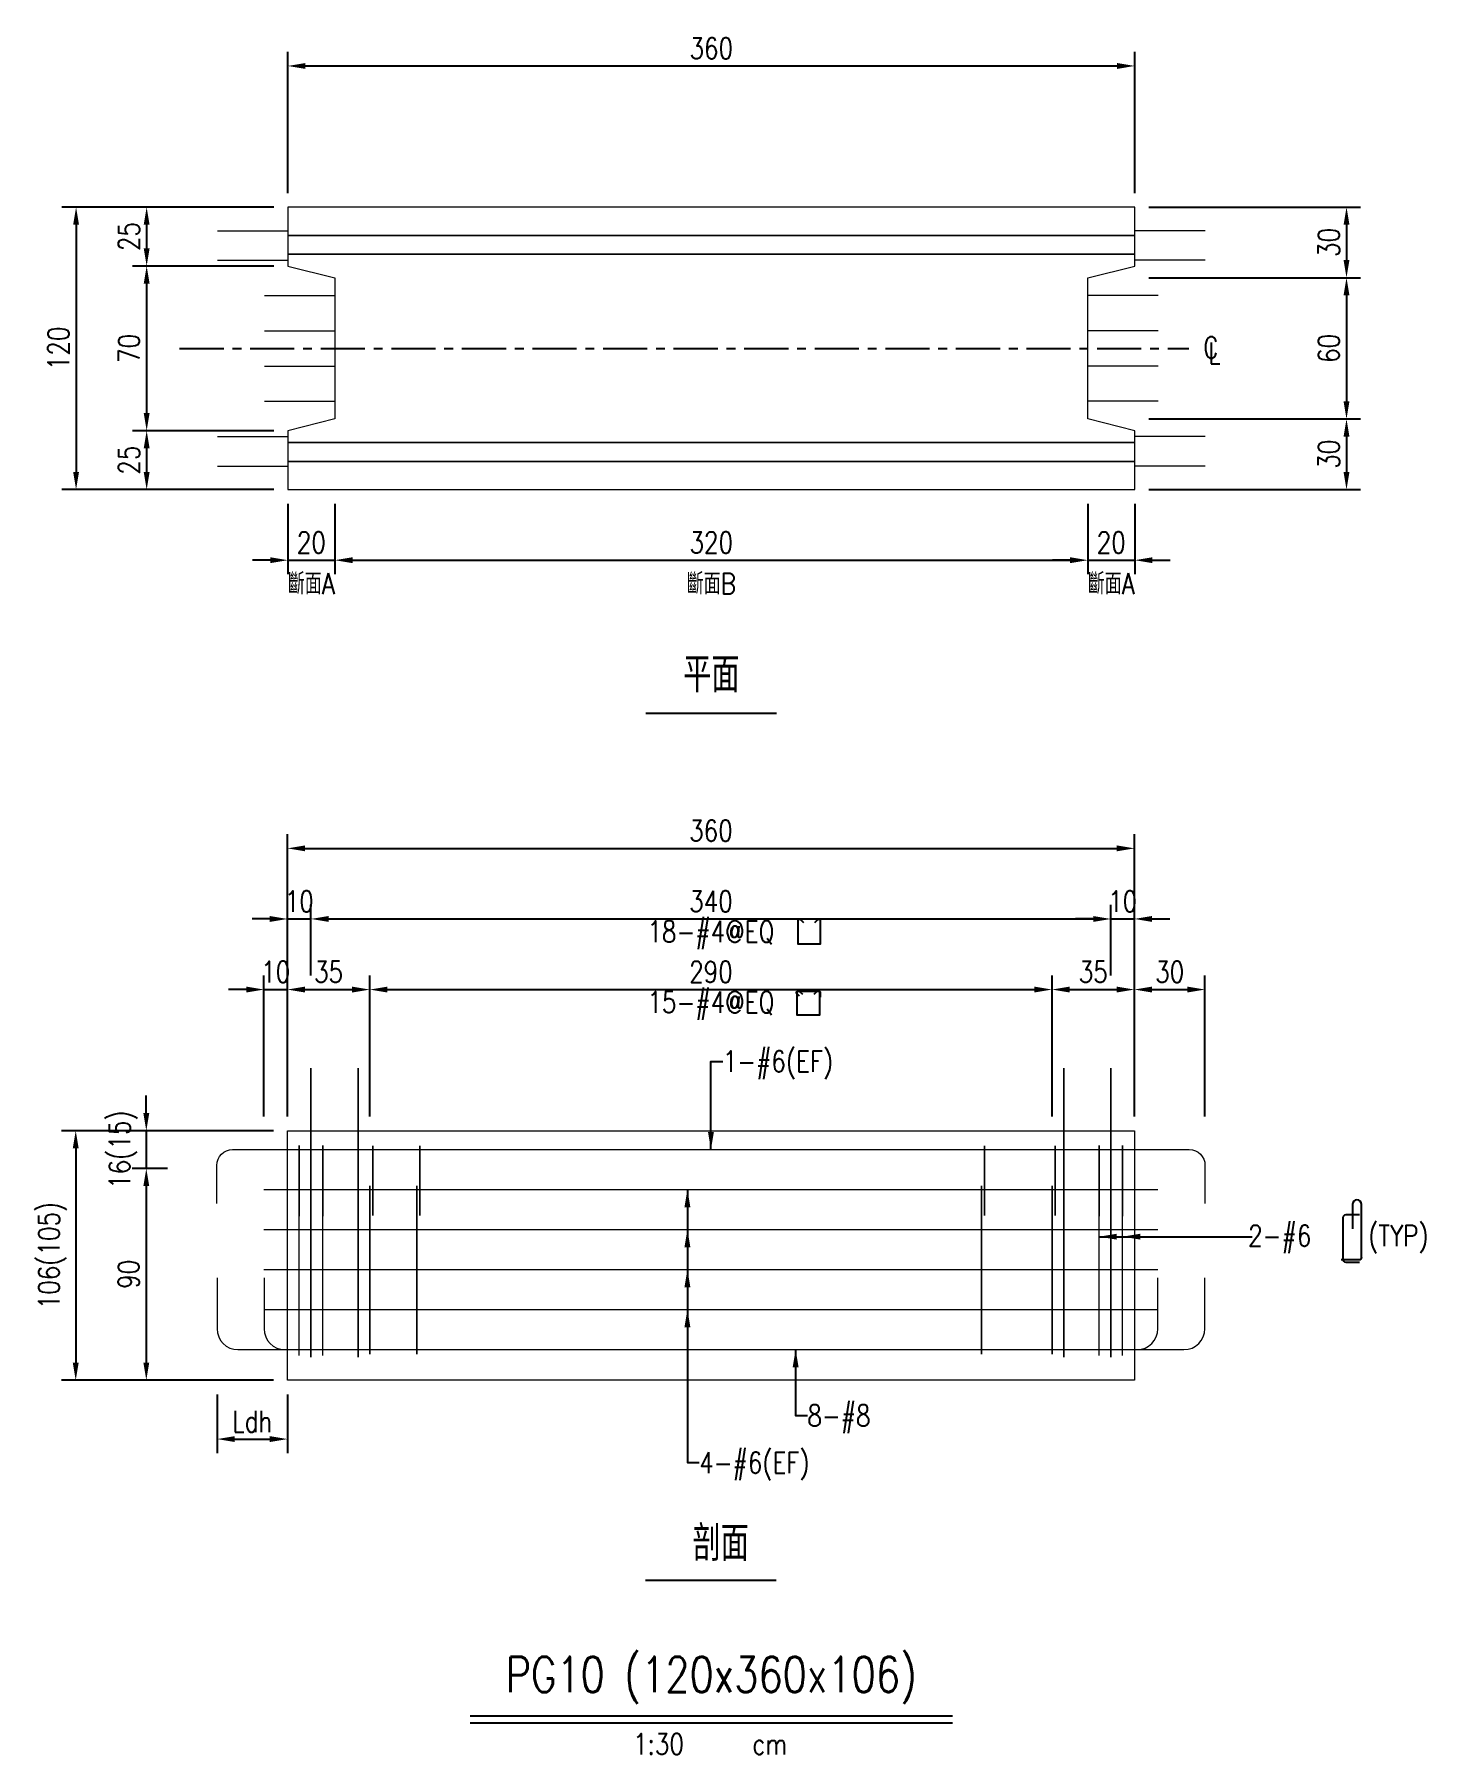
# Model space of a CAD drawing. Extents: x -4754 to 8167, y -19960 to 3841.
# Drawn here: x -553 to 38, y 1833 to 2564 of the extents above; entities that cross this region are included whole.
import ezdxf
from ezdxf.enums import TextEntityAlignment as Align

# ---------------------------------------------------------------- set-up
doc = ezdxf.new("R2010")
doc.units = 0
doc.header["$LTSCALE"] = 3
doc.linetypes.add('CENTER', pattern=[2, 1.25, -0.25, 0.25, -0.25])
doc.layers.get('0').update_dxf_attribs({"linetype": 'CONTINUOUS'})
doc.layers.add('HB_0', color=7, linetype='CONTINUOUS', transparency=0.5)
for name, color, linetype in [('HB_DIM', 1, 'CONTINUOUS'), ('HB_TXT_CTEXT', 2, 'CONTINUOUS'), ('鋼筋', 3, 'CONTINUOUS')]:
    doc.layers.add(name, color=color, linetype=linetype)
doc.styles.get("Standard").update_dxf_attribs({"font": 'ROMANS.shx', "width": 0.8, "bigfont": 'chineset.shx'})
doc.dimstyles.new('30', dxfattribs={"dimscale": 3, "dimtxt": 3, "dimasz": 2.5, "dimexe": 2, "dimexo": 2, "dimgap": 1, "dimtad": 1, "dimdsep": 46, "dimtxsty": 'Standard', "dimcen": 0, "dimclrd": 256, "dimclre": 256, "dimclrt": 2, "dimadec": 0, "dimazin": 0, "dimtfac": 1, "dimtix": 1, "dimtmove": 2, "dimatfit": 3, "dimfxl": 1, "dimtolj": 1, "dimtzin": 0, "dimarcsym": 0})

# ---------------------------------------------------------------- blocks, each defined once
blk = doc.blocks.new('beam_Topview')
at = {"layer": 'HB_TXT_CTEXT', "color": 4, "linetype": 'Continuous'}
blk.add_line((-27.76, 0), (27.76, 0), dxfattribs=at)
at = {"layer": 'HB_TXT_CTEXT', "color": 4, "linetype": 'Continuous', "width": 0.8}
blk.add_text('平面', height=15, rotation=360, dxfattribs=at).set_placement((0, 16.5), align=Align.MIDDLE)
blk = doc.blocks.new('beam_title')
at = {"layer": 'HB_TXT_CTEXT', "color": 3, "linetype": 'Continuous'}
blk.add_line((-102.52, 3), (102.52, 3), dxfattribs=at)
at = {"layer": 'HB_TXT_CTEXT', "color": 1, "linetype": 'Continuous'}
blk.add_line((-102.52, 0), (102.52, 0), dxfattribs=at)
at = {"color": 3, "linetype": 'Continuous', "width": 0.8}
blk.add_attdef('A', text='', height=15, dxfattribs=at).set_placement((0, 19.49), align=Align.MIDDLE)
at = {"color": 2, "linetype": 'Continuous', "width": 0.8}
for tag, p in [('1:30', (-22.44, -9)), ('CM', (24.84, -9))]:
    blk.add_attdef(tag, text='', height=9, dxfattribs=at).set_placement(p, align=Align.MIDDLE)
blk = doc.blocks.new('*D73')
at = {"layer": 'HB_DIM', "linetype": 'Continuous', "lineweight": -2}
for p, q in [((-445.28, 2496.95), (-445.28, 2556.95)), ((-437.78, 2550.95), (-92.78, 2550.95)), ((-85.28, 2496.95), (-85.28, 2556.95))]:
    blk.add_line(p, q, dxfattribs=at)
at = {"layer": 'HB_DIM'}
for points in [[(-437.78, 2552.2), (-437.78, 2549.7), (-445.28, 2550.95)], [(-92.78, 2549.7), (-92.78, 2552.2), (-85.28, 2550.95)]]:
    blk.add_solid(points, dxfattribs=at)
at = {"layer": 'HB_DIM', "color": 2, "linetype": 'Continuous', "insert": (-265.28, 2558.45), "char_height": 9, "attachment_point": 5, "rotation": 0}
blk.add_mtext('\\A1;360', dxfattribs=at)
blk = doc.blocks.new('*D74')
at = {"layer": 'HB_DIM', "linetype": 'Continuous', "lineweight": -2}
for p, q in [((-445.28, 2364.95), (-445.28, 2334.95)), ((-425.28, 2364.95), (-425.28, 2334.95)), ((-452.78, 2340.95), (-460.28, 2340.95)), ((-445.28, 2340.95), (-425.28, 2340.95)), ((-417.78, 2340.95), (-410.28, 2340.95))]:
    blk.add_line(p, q, dxfattribs=at)
at = {"layer": 'HB_DIM'}
for points in [[(-452.78, 2339.7), (-452.78, 2342.2), (-445.28, 2340.95)], [(-417.78, 2342.2), (-417.78, 2339.7), (-425.28, 2340.95)]]:
    blk.add_solid(points, dxfattribs=at)
at = {"layer": 'HB_DIM', "color": 2, "linetype": 'Continuous', "insert": (-435.28, 2348.45), "char_height": 9, "attachment_point": 5, "rotation": 0}
blk.add_mtext('\\A1;20', dxfattribs=at)
blk = doc.blocks.new('*D75')
at = {"layer": 'HB_DIM', "linetype": 'Continuous', "lineweight": -2}
for p, q in [((-425.28, 2364.95), (-425.28, 2334.95)), ((-105.28, 2364.95), (-105.28, 2334.95)), ((-417.78, 2340.95), (-112.78, 2340.95))]:
    blk.add_line(p, q, dxfattribs=at)
at = {"layer": 'HB_DIM'}
for points in [[(-417.78, 2342.2), (-417.78, 2339.7), (-425.28, 2340.95)], [(-112.78, 2339.7), (-112.78, 2342.2), (-105.28, 2340.95)]]:
    blk.add_solid(points, dxfattribs=at)
at = {"layer": 'HB_DIM', "color": 2, "linetype": 'Continuous', "insert": (-265.28, 2348.45), "char_height": 9, "attachment_point": 5, "rotation": 0}
blk.add_mtext('\\A1;320', dxfattribs=at)
blk = doc.blocks.new('*D76')
at = {"layer": 'HB_DIM', "linetype": 'Continuous', "lineweight": -2}
for p, q in [((-105.28, 2364.95), (-105.28, 2334.95)), ((-85.28, 2364.95), (-85.28, 2334.95)), ((-112.78, 2340.95), (-120.28, 2340.95)), ((-105.28, 2340.95), (-85.28, 2340.95)), ((-77.78, 2340.95), (-70.28, 2340.95))]:
    blk.add_line(p, q, dxfattribs=at)
at = {"layer": 'HB_DIM'}
for points in [[(-112.78, 2339.7), (-112.78, 2342.2), (-105.28, 2340.95)], [(-77.78, 2342.2), (-77.78, 2339.7), (-85.28, 2340.95)]]:
    blk.add_solid(points, dxfattribs=at)
at = {"layer": 'HB_DIM', "color": 2, "linetype": 'Continuous', "insert": (-95.28, 2348.45), "char_height": 9, "attachment_point": 5, "rotation": 0}
blk.add_mtext('\\A1;20', dxfattribs=at)
blk = doc.blocks.new('*D77')
at = {"layer": 'HB_DIM', "linetype": 'Continuous', "lineweight": -2}
for p, q in [((-451.28, 2490.95), (-541.28, 2490.95)), ((-535.28, 2483.45), (-535.28, 2378.45)), ((-451.28, 2370.95), (-541.28, 2370.95))]:
    blk.add_line(p, q, dxfattribs=at)
at = {"layer": 'HB_DIM'}
for points in [[(-534.03, 2483.45), (-536.53, 2483.45), (-535.28, 2490.95)], [(-536.53, 2378.45), (-534.03, 2378.45), (-535.28, 2370.95)]]:
    blk.add_solid(points, dxfattribs=at)
at = {"layer": 'HB_DIM', "color": 2, "linetype": 'Continuous', "insert": (-542.78, 2430.95), "char_height": 9, "attachment_point": 5, "rotation": 90}
blk.add_mtext('\\A1;120', dxfattribs=at)
blk = doc.blocks.new('*D78')
at = {"layer": 'HB_DIM', "linetype": 'Continuous', "lineweight": -2}
for p, q in [((-451.28, 2490.95), (-511.28, 2490.95)), ((-505.28, 2483.45), (-505.28, 2473.45)), ((-451.28, 2465.95), (-511.28, 2465.95))]:
    blk.add_line(p, q, dxfattribs=at)
at = {"layer": 'HB_DIM'}
for points in [[(-504.03, 2483.45), (-506.53, 2483.45), (-505.28, 2490.95)], [(-506.53, 2473.45), (-504.03, 2473.45), (-505.28, 2465.95)]]:
    blk.add_solid(points, dxfattribs=at)
at = {"layer": 'HB_DIM', "color": 2, "linetype": 'Continuous', "insert": (-512.78, 2478.45), "char_height": 9, "attachment_point": 5, "rotation": 90}
blk.add_mtext('\\A1;25', dxfattribs=at)
blk = doc.blocks.new('*D79')
at = {"layer": 'HB_DIM', "linetype": 'Continuous', "lineweight": -2}
for p, q in [((-451.28, 2465.95), (-511.28, 2465.95)), ((-505.28, 2458.45), (-505.28, 2403.45)), ((-451.28, 2395.95), (-511.28, 2395.95))]:
    blk.add_line(p, q, dxfattribs=at)
at = {"layer": 'HB_DIM'}
for points in [[(-504.03, 2458.45), (-506.53, 2458.45), (-505.28, 2465.95)], [(-506.53, 2403.45), (-504.03, 2403.45), (-505.28, 2395.95)]]:
    blk.add_solid(points, dxfattribs=at)
at = {"layer": 'HB_DIM', "color": 2, "linetype": 'Continuous', "insert": (-512.78, 2430.95), "char_height": 9, "attachment_point": 5, "rotation": 90}
blk.add_mtext('\\A1;70', dxfattribs=at)
blk = doc.blocks.new('*D80')
at = {"layer": 'HB_DIM', "linetype": 'Continuous', "lineweight": -2}
for p, q in [((-451.28, 2395.95), (-511.28, 2395.95)), ((-505.28, 2388.45), (-505.28, 2378.45)), ((-451.28, 2370.95), (-511.28, 2370.95))]:
    blk.add_line(p, q, dxfattribs=at)
at = {"layer": 'HB_DIM'}
for points in [[(-504.03, 2388.45), (-506.53, 2388.45), (-505.28, 2395.95)], [(-506.53, 2378.45), (-504.03, 2378.45), (-505.28, 2370.95)]]:
    blk.add_solid(points, dxfattribs=at)
at = {"layer": 'HB_DIM', "color": 2, "linetype": 'Continuous', "insert": (-512.78, 2383.45), "char_height": 9, "attachment_point": 5, "rotation": 90}
blk.add_mtext('\\A1;25', dxfattribs=at)
blk = doc.blocks.new('*D81')
at = {"layer": 'HB_DIM', "linetype": 'Continuous', "lineweight": -2}
for p, q in [((-79.28, 2490.95), (10.72, 2490.95)), ((4.72, 2483.45), (4.72, 2468.45)), ((-79.28, 2460.95), (10.72, 2460.95))]:
    blk.add_line(p, q, dxfattribs=at)
at = {"layer": 'HB_DIM'}
for points in [[(5.97, 2483.45), (3.47, 2483.45), (4.72, 2490.95)], [(3.47, 2468.45), (5.97, 2468.45), (4.72, 2460.95)]]:
    blk.add_solid(points, dxfattribs=at)
at = {"layer": 'HB_DIM', "color": 2, "linetype": 'Continuous', "insert": (-2.78, 2475.95), "char_height": 9, "attachment_point": 5, "rotation": 90}
blk.add_mtext('\\A1;30', dxfattribs=at)
blk = doc.blocks.new('*D82')
at = {"layer": 'HB_DIM', "linetype": 'Continuous', "lineweight": -2}
for p, q in [((-79.28, 2460.95), (10.72, 2460.95)), ((4.72, 2453.45), (4.72, 2408.45)), ((-79.28, 2400.95), (10.72, 2400.95))]:
    blk.add_line(p, q, dxfattribs=at)
at = {"layer": 'HB_DIM'}
for points in [[(5.97, 2453.45), (3.47, 2453.45), (4.72, 2460.95)], [(3.47, 2408.45), (5.97, 2408.45), (4.72, 2400.95)]]:
    blk.add_solid(points, dxfattribs=at)
at = {"layer": 'HB_DIM', "color": 2, "linetype": 'Continuous', "insert": (-2.78, 2430.95), "char_height": 9, "attachment_point": 5, "rotation": 90}
blk.add_mtext('\\A1;60', dxfattribs=at)
blk = doc.blocks.new('*D83')
at = {"layer": 'HB_DIM', "linetype": 'Continuous', "lineweight": -2}
for p, q in [((-79.28, 2400.95), (10.72, 2400.95)), ((4.72, 2393.45), (4.72, 2378.45)), ((-79.28, 2370.95), (10.72, 2370.95))]:
    blk.add_line(p, q, dxfattribs=at)
at = {"layer": 'HB_DIM'}
for points in [[(5.97, 2393.45), (3.47, 2393.45), (4.72, 2400.95)], [(3.47, 2378.45), (5.97, 2378.45), (4.72, 2370.95)]]:
    blk.add_solid(points, dxfattribs=at)
at = {"layer": 'HB_DIM', "color": 2, "linetype": 'Continuous', "insert": (-2.78, 2385.95), "char_height": 9, "attachment_point": 5, "rotation": 90}
blk.add_mtext('\\A1;30', dxfattribs=at)
blk = doc.blocks.new('cl')
at = {"layer": 'HB_TXT_CTEXT', "linetype": 'Continuous', "width": 0.8}
for s, p in [('C', (-0.18, 0.11)), ('L', (0.23, -0.56))]:
    blk.add_text(s, height=2.5, dxfattribs=at).set_placement(p, align=Align.MIDDLE)
blk = doc.blocks.new('beam_SectionSide')
at = {"layer": 'HB_TXT_CTEXT', "color": 4, "linetype": 'Continuous'}
blk.add_line((-27.76, 0), (27.76, 0), dxfattribs=at)
at = {"layer": 'HB_TXT_CTEXT', "color": 4, "linetype": 'Continuous', "width": 0.8}
blk.add_text(' 剖面', height=15, rotation=360, dxfattribs=at).set_placement((0, 16.5), align=Align.MIDDLE)
blk = doc.blocks.new('rebar_arrowD')
at = {"color": 1, "linetype": 'Continuous'}
blk.add_solid([(-1.25, -7.5), (0, 0), (1.25, -7.5)], dxfattribs=at)
blk = doc.blocks.new('*D245')
at = {"layer": 'HB_DIM', "linetype": 'Continuous', "lineweight": -2}
for p, q in [((-475.36, 1986.51), (-475.36, 1961.51)), ((-445.43, 1986.51), (-445.43, 1961.51)), ((-467.86, 1967.51), (-452.93, 1967.51))]:
    blk.add_line(p, q, dxfattribs=at)
at = {"layer": 'HB_DIM'}
for points in [[(-467.86, 1968.76), (-467.86, 1966.26), (-475.36, 1967.51)], [(-452.93, 1966.26), (-452.93, 1968.76), (-445.43, 1967.51)]]:
    blk.add_solid(points, dxfattribs=at)
at = {"layer": 'HB_DIM', "color": 2, "linetype": 'Continuous', "insert": (-460.4, 1975.01), "char_height": 9, "attachment_point": 5, "rotation": 0}
blk.add_mtext('\\A1;Ldh', dxfattribs=at)
blk = doc.blocks.new('rebar_arrowU')
at = {"color": 1, "linetype": 'Continuous'}
blk.add_solid([(-1.25, -7.5), (0, 0), (1.25, -7.5)], dxfattribs=at)
blk = doc.blocks.new('rebar_arrowL')
at = {"color": 1, "linetype": 'Continuous', "extrusion": (0, 0, -1)}
blk.add_solid([(-7.5, 1.25), (0, 0), (-7.5, -1.25)], dxfattribs=at)
blk = doc.blocks.new('rebar_2Tie_180_90')
at = {"layer": 'HB_TXT_CTEXT', "linetype": 'Continuous'}
for points in [[(46.52, -8.69), (46.52, 13.68, 1), (42.68, 13.68), (42.68, 3.28)], [(45.67, 9.28), (39.8, 9.28, 0.414214), (38.6, 8.08), (38.6, -9.57)], [(46.52, -8.69, -0.414214), (45.32, -9.89), (37.81, -9.89)], [(38.6, -9.57, 0.414214), (39.8, -10.77), (45.67, -10.77)]]:
    blk.add_lwpolyline(points, format="xyb", dxfattribs=at)
at = {"color": 2, "linetype": 'Continuous', "width": 0.8}
for tag, p in [('2-D16', (-1.67, 0.43)), ('(TYP)', (49.39, 0.45))]:
    blk.add_attdef(tag, text='', height=9, dxfattribs=at).set_placement(p, align=Align.MIDDLE_LEFT)
blk = doc.blocks.new('*D246')
at = {"layer": 'HB_DIM', "linetype": 'Continuous', "lineweight": -2}
for p, q in [((-445.43, 2104.51), (-445.43, 2224.51)), ((-85.43, 2104.51), (-85.43, 2224.51)), ((-437.93, 2218.51), (-92.93, 2218.51))]:
    blk.add_line(p, q, dxfattribs=at)
at = {"layer": 'HB_DIM'}
for points in [[(-437.93, 2219.76), (-437.93, 2217.26), (-445.43, 2218.51)], [(-92.93, 2217.26), (-92.93, 2219.76), (-85.43, 2218.51)]]:
    blk.add_solid(points, dxfattribs=at)
at = {"layer": 'HB_DIM', "color": 2, "linetype": 'Continuous', "insert": (-265.43, 2226.01), "char_height": 9, "attachment_point": 5, "rotation": 0}
blk.add_mtext('\\A1;360', dxfattribs=at)
blk = doc.blocks.new('*D247')
at = {"layer": 'HB_DIM', "linetype": 'Continuous', "lineweight": -2}
for p, q in [((-445.43, 2164.51), (-445.43, 2194.51)), ((-435.43, 2164.51), (-435.43, 2194.51)), ((-452.93, 2188.51), (-460.43, 2188.51)), ((-445.43, 2188.51), (-435.43, 2188.51)), ((-427.93, 2188.51), (-420.43, 2188.51))]:
    blk.add_line(p, q, dxfattribs=at)
at = {"layer": 'HB_DIM'}
for points in [[(-452.93, 2187.26), (-452.93, 2189.76), (-445.43, 2188.51)], [(-427.93, 2189.76), (-427.93, 2187.26), (-435.43, 2188.51)]]:
    blk.add_solid(points, dxfattribs=at)
at = {"layer": 'HB_DIM', "color": 2, "linetype": 'Continuous', "insert": (-440.43, 2196.01), "char_height": 9, "attachment_point": 5, "rotation": 0}
blk.add_mtext('\\A1;10', dxfattribs=at)
blk = doc.blocks.new('*D248')
at = {"layer": 'HB_DIM', "linetype": 'Continuous', "lineweight": -2}
for p, q in [((-435.43, 2164.51), (-435.43, 2194.51)), ((-95.43, 2164.51), (-95.43, 2194.51)), ((-427.93, 2188.51), (-102.93, 2188.51))]:
    blk.add_line(p, q, dxfattribs=at)
at = {"layer": 'HB_DIM'}
for points in [[(-427.93, 2189.76), (-427.93, 2187.26), (-435.43, 2188.51)], [(-102.93, 2187.26), (-102.93, 2189.76), (-95.43, 2188.51)]]:
    blk.add_solid(points, dxfattribs=at)
at = {"layer": 'HB_DIM', "color": 2, "linetype": 'Continuous', "insert": (-265.43, 2196.01), "char_height": 9, "attachment_point": 5, "rotation": 0}
blk.add_mtext('\\A1;340', dxfattribs=at)
blk = doc.blocks.new('*D249')
at = {"layer": 'HB_DIM', "linetype": 'Continuous', "lineweight": -2}
for p, q in [((-95.43, 2164.51), (-95.43, 2194.51)), ((-85.43, 2164.51), (-85.43, 2194.51)), ((-102.93, 2188.51), (-110.43, 2188.51)), ((-95.43, 2188.51), (-85.43, 2188.51)), ((-77.93, 2188.51), (-70.43, 2188.51))]:
    blk.add_line(p, q, dxfattribs=at)
at = {"layer": 'HB_DIM'}
for points in [[(-102.93, 2187.26), (-102.93, 2189.76), (-95.43, 2188.51)], [(-77.93, 2189.76), (-77.93, 2187.26), (-85.43, 2188.51)]]:
    blk.add_solid(points, dxfattribs=at)
at = {"layer": 'HB_DIM', "color": 2, "linetype": 'Continuous', "insert": (-90.43, 2196.01), "char_height": 9, "attachment_point": 5, "rotation": 0}
blk.add_mtext('\\A1;10', dxfattribs=at)
blk = doc.blocks.new('*D250')
at = {"layer": 'HB_DIM', "linetype": 'Continuous', "lineweight": -2}
for p, q in [((-455.43, 2104.51), (-455.43, 2164.51)), ((-445.43, 2104.51), (-445.43, 2164.51)), ((-462.93, 2158.51), (-470.43, 2158.51)), ((-455.43, 2158.51), (-445.43, 2158.51)), ((-437.93, 2158.51), (-430.43, 2158.51))]:
    blk.add_line(p, q, dxfattribs=at)
at = {"layer": 'HB_DIM'}
for points in [[(-462.93, 2157.26), (-462.93, 2159.76), (-455.43, 2158.51)], [(-437.93, 2159.76), (-437.93, 2157.26), (-445.43, 2158.51)]]:
    blk.add_solid(points, dxfattribs=at)
at = {"layer": 'HB_DIM', "color": 2, "linetype": 'Continuous', "insert": (-450.43, 2166.01), "char_height": 9, "attachment_point": 5, "rotation": 0}
blk.add_mtext('\\A1;10', dxfattribs=at)
blk = doc.blocks.new('*D251')
at = {"layer": 'HB_DIM', "linetype": 'Continuous', "lineweight": -2}
for p, q in [((-445.43, 2104.51), (-445.43, 2164.51)), ((-410.43, 2104.51), (-410.43, 2164.51)), ((-437.93, 2158.51), (-417.93, 2158.51))]:
    blk.add_line(p, q, dxfattribs=at)
at = {"layer": 'HB_DIM'}
for points in [[(-437.93, 2159.76), (-437.93, 2157.26), (-445.43, 2158.51)], [(-417.93, 2157.26), (-417.93, 2159.76), (-410.43, 2158.51)]]:
    blk.add_solid(points, dxfattribs=at)
at = {"layer": 'HB_DIM', "color": 2, "linetype": 'Continuous', "insert": (-427.93, 2166.01), "char_height": 9, "attachment_point": 5, "rotation": 0}
blk.add_mtext('\\A1;35', dxfattribs=at)
blk = doc.blocks.new('*D252')
at = {"layer": 'HB_DIM', "linetype": 'Continuous', "lineweight": -2}
for p, q in [((-410.43, 2104.51), (-410.43, 2164.51)), ((-120.43, 2104.51), (-120.43, 2164.51)), ((-402.93, 2158.51), (-127.93, 2158.51))]:
    blk.add_line(p, q, dxfattribs=at)
at = {"layer": 'HB_DIM'}
for points in [[(-402.93, 2159.76), (-402.93, 2157.26), (-410.43, 2158.51)], [(-127.93, 2157.26), (-127.93, 2159.76), (-120.43, 2158.51)]]:
    blk.add_solid(points, dxfattribs=at)
at = {"layer": 'HB_DIM', "color": 2, "linetype": 'Continuous', "insert": (-265.43, 2166.01), "char_height": 9, "attachment_point": 5, "rotation": 0}
blk.add_mtext('\\A1;290', dxfattribs=at)
blk = doc.blocks.new('*D253')
at = {"layer": 'HB_DIM', "linetype": 'Continuous', "lineweight": -2}
for p, q in [((-120.43, 2104.51), (-120.43, 2164.51)), ((-85.43, 2104.51), (-85.43, 2164.51)), ((-112.93, 2158.51), (-92.93, 2158.51))]:
    blk.add_line(p, q, dxfattribs=at)
at = {"layer": 'HB_DIM'}
for points in [[(-112.93, 2159.76), (-112.93, 2157.26), (-120.43, 2158.51)], [(-92.93, 2157.26), (-92.93, 2159.76), (-85.43, 2158.51)]]:
    blk.add_solid(points, dxfattribs=at)
at = {"layer": 'HB_DIM', "color": 2, "linetype": 'Continuous', "insert": (-102.93, 2166.01), "char_height": 9, "attachment_point": 5, "rotation": 0}
blk.add_mtext('\\A1;35', dxfattribs=at)
blk = doc.blocks.new('*D254')
at = {"layer": 'HB_DIM', "linetype": 'Continuous', "lineweight": -2}
for p, q in [((-85.43, 2104.51), (-85.43, 2164.51)), ((-55.43, 2104.51), (-55.43, 2164.51)), ((-77.93, 2158.51), (-62.93, 2158.51))]:
    blk.add_line(p, q, dxfattribs=at)
at = {"layer": 'HB_DIM'}
for points in [[(-77.93, 2159.76), (-77.93, 2157.26), (-85.43, 2158.51)], [(-62.93, 2157.26), (-62.93, 2159.76), (-55.43, 2158.51)]]:
    blk.add_solid(points, dxfattribs=at)
at = {"layer": 'HB_DIM', "color": 2, "linetype": 'Continuous', "insert": (-70.43, 2166.01), "char_height": 9, "attachment_point": 5, "rotation": 0}
blk.add_mtext('\\A1;30', dxfattribs=at)
blk = doc.blocks.new('*D255')
at = {"layer": 'HB_DIM', "linetype": 'Continuous', "lineweight": -2}
for p, q in [((-451.43, 2098.51), (-541.43, 2098.51)), ((-535.43, 2091.01), (-535.43, 2000.01)), ((-451.43, 1992.51), (-541.43, 1992.51))]:
    blk.add_line(p, q, dxfattribs=at)
at = {"layer": 'HB_DIM'}
for points in [[(-534.18, 2091.01), (-536.68, 2091.01), (-535.43, 2098.51)], [(-536.68, 2000.01), (-534.18, 2000.01), (-535.43, 1992.51)]]:
    blk.add_solid(points, dxfattribs=at)
at = {"layer": 'HB_DIM', "color": 2, "linetype": 'Continuous', "insert": (-545.28, 2045.51), "char_height": 9, "attachment_point": 5, "rotation": 90}
blk.add_mtext('\\A1;106(105)', dxfattribs=at)
blk = doc.blocks.new('*D256')
at = {"layer": 'HB_DIM', "linetype": 'Continuous', "lineweight": -2}
for p, q in [((-505.43, 2106.01), (-505.43, 2113.51)), ((-451.43, 2098.51), (-511.43, 2098.51)), ((-505.43, 2098.51), (-505.43, 2082.51)), ((-496.43, 2082.51), (-511.43, 2082.51)), ((-505.43, 2075.01), (-505.43, 2067.51))]:
    blk.add_line(p, q, dxfattribs=at)
at = {"layer": 'HB_DIM'}
for points in [[(-506.68, 2106.01), (-504.18, 2106.01), (-505.43, 2098.51)], [(-504.18, 2075.01), (-506.68, 2075.01), (-505.43, 2082.51)]]:
    blk.add_solid(points, dxfattribs=at)
at = {"layer": 'HB_DIM', "color": 2, "linetype": 'Continuous', "insert": (-515.28, 2090.51), "char_height": 9, "attachment_point": 5, "rotation": 90}
blk.add_mtext('\\A1;16(15)', dxfattribs=at)
blk = doc.blocks.new('*D257')
at = {"layer": 'HB_DIM', "linetype": 'Continuous', "lineweight": -2}
for p, q in [((-496.43, 2082.51), (-511.43, 2082.51)), ((-505.43, 2075.01), (-505.43, 2000.01)), ((-451.43, 1992.51), (-511.43, 1992.51))]:
    blk.add_line(p, q, dxfattribs=at)
at = {"layer": 'HB_DIM'}
for points in [[(-504.18, 2075.01), (-506.68, 2075.01), (-505.43, 2082.51)], [(-506.68, 2000.01), (-504.18, 2000.01), (-505.43, 1992.51)]]:
    blk.add_solid(points, dxfattribs=at)
at = {"layer": 'HB_DIM', "color": 2, "linetype": 'Continuous', "insert": (-512.93, 2037.51), "char_height": 9, "attachment_point": 5, "rotation": 90}
blk.add_mtext('\\A1;90', dxfattribs=at)
blk = doc.blocks.new('dim_rebar_HoopU')
at = {"linetype": 'Continuous'}
blk.add_lwpolyline([(44.17, 4.47), (45.41, 5.71, -0.668179), (46.47, 5.27), (46.47, -4.68), (37.02, -4.68), (37.02, 5.27, -0.668179), (38.09, 5.71), (39.33, 4.47)], format="xyb", dxfattribs=at)
at = {"linetype": 'Continuous', "width": 0.8}
blk.add_attdef('25-D13@EQ', text='', height=9, dxfattribs=at).set_placement((0, 0), align=Align.MIDDLE)
blk = doc.blocks.new('dim_rebar_HoopUwithTie')
at = {"linetype": 'Continuous'}
for points in [[(37.71, 3.13), (36.52, 4.32, -0.668179), (36.95, 5.34), (45.82, 5.34, -0.414214), (46.42, 4.74), (46.42, 2.79)], [(43.88, 4.04), (45.07, 5.23, -0.668179), (46.09, 4.81), (46.09, -4.89), (36.68, -4.89), (36.68, 4.81, -0.668179), (37.71, 5.23), (38.89, 4.04)]]:
    blk.add_lwpolyline(points, format="xyb", dxfattribs=at)
at = {"linetype": 'Continuous', "width": 0.8}
blk.add_attdef('22-D13@EQ', text='', height=9, dxfattribs=at).set_placement((0, 0), align=Align.MIDDLE)

msp = doc.modelspace()

# ---------------------------------------------------------------- linework, layer by layer
at = {"layer": 'HB_0', "lineweight": 5}
for p, q in [((-425.277, 2490.95, 105), (-445.277, 2490.95, 105)), ((-445.277, 2490.95, 105), (-445.277, 2478.95, 105)), ((-105.277, 2490.95, 105), (-425.277, 2490.95, 105)), ((-85.277, 2490.95, 105), (-105.277, 2490.95, 105)), ((-85.277, 2478.95, 105), (-85.277, 2490.95, 105)), ((-425.277, 2478.95, 105), (-445.277, 2478.95, 105)), ((-445.277, 2478.95, 105), (-445.277, 2470.95, 90)), ((-445.277, 2478.95, 105), (-425.277, 2478.95, 105)), ((-105.277, 2478.95, 105), (-425.277, 2478.95, 105)), ((-425.277, 2478.95, 105), (-105.277, 2478.95, 105)), ((-85.277, 2478.95, 105), (-105.277, 2478.95, 105)), ((-105.277, 2478.95, 105), (-85.277, 2478.95, 105)), ((-85.277, 2470.95, 90), (-85.277, 2478.95, 105)), ((-425.277, 2470.95, 90), (-445.277, 2470.95, 90)), ((-445.277, 2470.95, 90), (-445.277, 2465.95, 90)), ((-445.277, 2470.95, 90), (-425.277, 2470.95, 90)), ((-425.277, 2470.95, 90), (-105.277, 2470.95, 90)), ((-105.277, 2470.95, 90), (-425.277, 2470.95, 90)), ((-85.277, 2470.95, 90), (-105.277, 2470.95, 90)), ((-105.277, 2470.95, 90), (-85.277, 2470.95, 90)), ((-85.277, 2465.95, 90), (-85.277, 2470.95, 90)), ((-445.277, 2465.95, 90), (-425.277, 2460.95, 90)), ((-105.277, 2460.95, 90), (-85.277, 2465.95, 90)), ((-425.277, 2460.95, 90), (-425.277, 2400.95, 90)), ((-105.277, 2400.95, 90), (-105.277, 2460.95, 90)), ((-425.277, 2400.95, 90), (-445.277, 2395.95, 90)), ((-85.277, 2395.95, 90), (-105.277, 2400.95, 90)), ((-445.277, 2395.95, 90), (-445.277, 2390.95, 90)), ((-445.277, 2390.95, 90), (-425.277, 2390.95, 90)), ((-425.277, 2390.95, 90), (-445.277, 2390.95, 90)), ((-445.277, 2390.95, 90), (-445.277, 2382.95, 106)), ((-105.277, 2390.95, 90), (-425.277, 2390.95, 90)), ((-425.277, 2390.95, 90), (-105.277, 2390.95, 90)), ((-105.277, 2390.95, 90), (-85.277, 2390.95, 90)), ((-85.277, 2390.95, 90), (-105.277, 2390.95, 90)), ((-85.277, 2390.95, 90), (-85.277, 2395.95, 90)), ((-85.277, 2382.95, 106), (-85.277, 2390.95, 90)), ((-445.277, 2382.95, 106), (-425.277, 2382.95, 106)), ((-425.277, 2382.95, 106), (-445.277, 2382.95, 106)), ((-445.277, 2382.95, 106), (-445.277, 2370.95, 106)), ((-105.277, 2382.95, 106), (-425.277, 2382.95, 106)), ((-425.277, 2382.95, 106), (-105.277, 2382.95, 106)), ((-105.277, 2382.95, 106), (-85.277, 2382.95, 106)), ((-85.277, 2382.95, 106), (-105.277, 2382.95, 106)), ((-85.277, 2370.95, 106), (-85.277, 2382.95, 106)), ((-445.277, 2370.95, 106), (-425.277, 2370.95, 106)), ((-425.277, 2370.95, 106), (-105.277, 2370.95, 106)), ((-105.277, 2370.95, 106), (-85.277, 2370.95, 106)), ((-445.427, 2098.507), (-425.427, 2098.507)), ((-445.427, 2082.507, -8), (-445.427, 2098.507)), ((-425.427, 2098.507), (-105.427, 2098.507)), ((-105.427, 2098.507), (-85.427, 2098.507)), ((-85.427, 2098.507), (-85.427, 2082.507, -8)), ((-445.427, 1992.507, -108), (-445.427, 2097.507, -108)), ((-85.427, 2097.507, -108), (-85.427, 1992.507, -108)), ((-445.427, 1992.507, -13), (-445.427, 2082.507, -13)), ((-85.427, 2082.507, -13), (-85.427, 1992.507, -13)), ((-425.427, 1992.507, -108), (-445.427, 1992.507, -108)), ((-425.427, 1992.507, -18), (-445.427, 1992.507, -13)), ((-105.427, 1992.507, -108), (-425.427, 1992.507, -108)), ((-85.427, 1992.507, -108), (-105.427, 1992.507, -108)), ((-85.427, 1992.507, -13), (-105.427, 1992.507, -18))]:
    msp.add_line(p, q, dxfattribs=at)
at = {"layer": 'HB_0', "color": 1, "linetype": 'CENTER', "ltscale": 5}
msp.add_lwpolyline([(-491.277, 2430.95), (-62.277, 2430.95)], dxfattribs=at)
at = {"layer": 'HB_TXT_CTEXT', "color": 1, "linetype": 'Continuous'}
for points in [[(-265.427, 2090.507), (-265.427, 2098.007), (-265.427, 2128.007), (-260.427, 2128.007)], [(-275.427, 2073.507), (-275.427, 2022.507), (-275.427, 1957.507), (-270.427, 1957.507)], [(-100.427, 2053.507), (-90.427, 2053.507), (-35.427, 2053.507)], [(-229.427, 2005.507), (-229.427, 1992.507), (-229.427, 1977.507), (-224.427, 1977.507)]]:
    msp.add_lwpolyline(points, dxfattribs=at)
at = {"layer": '鋼筋', "lineweight": 5}
for p, q in [((-475.214, 2480.95, 13), (-445.277, 2480.95, 13)), ((-55.34, 2480.95, 21.89), (-85.277, 2480.95, 21.89)), ((-475.214, 2468.45, 13), (-445.277, 2468.45, 13)), ((-55.34, 2468.45, 21.89), (-85.277, 2468.45, 21.89)), ((-455.214, 2453.45, 13), (-425.277, 2453.45, 13)), ((-75.34, 2453.45, 21.89), (-105.277, 2453.45, 21.89)), ((-455.214, 2438.45, 13), (-425.277, 2438.45, 13)), ((-75.34, 2438.45, 21.89), (-105.277, 2438.45, 21.89)), ((-455.214, 2423.45, 13), (-425.277, 2423.45, 13)), ((-75.34, 2423.45, 21.89), (-105.277, 2423.45, 21.89)), ((-455.214, 2408.45, 13), (-425.277, 2408.45, 13)), ((-75.34, 2408.45, 21.89), (-105.277, 2408.45, 21.89)), ((-475.214, 2393.45, 13), (-445.277, 2393.45, 13)), ((-55.34, 2393.45, 21.89), (-85.277, 2393.45, 21.89)), ((-475.214, 2380.95, 13), (-445.277, 2380.95, 13)), ((-55.34, 2380.95, 21.89), (-85.277, 2380.95, 21.89)), ((-435.427, 2114.302, -81.055), (-435.427, 2121.922, -81.055)), ((-435.427, 2121.922, -87.405), (-435.427, 2005.507, -87.405)), ((-435.427, 2005.507, -8.595), (-435.427, 2121.922, -8.595)), ((-435.427, 2121.922, -14.945), (-435.427, 2114.302, -14.945)), ((-415.427, 2114.302, -81.055), (-415.427, 2121.922, -81.055)), ((-415.427, 2121.922, -87.405), (-415.427, 2005.507, -87.405)), ((-415.427, 2005.507, -8.595), (-415.427, 2121.922, -8.595)), ((-415.427, 2121.922, -14.945), (-415.427, 2114.302, -14.945)), ((-115.427, 2114.302, -81.055), (-115.427, 2121.922, -81.055)), ((-115.427, 2121.922, -87.405), (-115.427, 2005.507, -87.405)), ((-115.427, 2005.507, -8.595), (-115.427, 2121.922, -8.595)), ((-115.427, 2121.922, -14.945), (-115.427, 2114.302, -14.945)), ((-95.427, 2114.302, -81.055), (-95.427, 2121.922, -81.055)), ((-95.427, 2121.922, -87.405), (-95.427, 2005.507, -87.405)), ((-95.427, 2005.507, -8.595), (-95.427, 2121.922, -8.595)), ((-95.427, 2121.922, -14.945), (-95.427, 2114.302, -14.945)), ((-468.742, 2090.507, -98), (-62.112, 2090.507, -98)), ((-475.427, 2067.587, -98), (-475.427, 2083.822, -98)), ((-440.427, 2007.02, -102.13), (-440.427, 2088.282, -102.13)), ((-440.427, 2088.282, -94.18), (-440.427, 2062.27, -94.18)), ((-430.427, 2007.02, -102.13), (-430.427, 2088.282, -102.13)), ((-430.427, 2088.282, -94.18), (-430.427, 2062.27, -94.18)), ((-409.157, 2062.51, -94.83), (-409.157, 2088.922, -94.83)), ((-409.157, 2088.922, -101.18), (-409.157, 2062.51, -101.18)), ((-389.157, 2062.51, -94.83), (-389.157, 2088.922, -94.83)), ((-389.157, 2088.922, -101.18), (-389.157, 2062.51, -101.18)), ((-149.157, 2062.51, -94.83), (-149.157, 2088.922, -94.83)), ((-149.157, 2088.922, -101.18), (-149.157, 2062.51, -101.18)), ((-119.157, 2062.51, -94.83), (-119.157, 2088.922, -94.83)), ((-119.157, 2088.922, -101.18), (-119.157, 2062.51, -101.18)), ((-100.427, 2007.02, -102.13), (-100.427, 2088.282, -102.13)), ((-100.427, 2088.282, -94.18), (-100.427, 2062.27, -94.18)), ((-90.427, 2007.02, -102.13), (-90.427, 2088.282, -102.13)), ((-90.427, 2088.282, -94.18), (-90.427, 2062.27, -94.18)), ((-55.427, 2083.822, -98), (-55.427, 2067.587, -98)), ((-455.427, 2073.507, -98), (-75.427, 2073.507, -98)), ((-410.427, 2064.302, -93.555), (-410.427, 2071.922, -93.555)), ((-410.427, 2071.922, -99.905), (-410.427, 2006.777, -99.905)), ((-410.427, 2006.777, 3.905), (-410.427, 2071.922, 3.905)), ((-410.427, 2071.922, -2.445), (-410.427, 2064.302, -2.445)), ((-390.427, 2064.302, -93.555), (-390.427, 2071.922, -93.555)), ((-390.427, 2071.922, -99.905), (-390.427, 2006.777, -99.905)), ((-390.427, 2006.777, 3.905), (-390.427, 2071.922, 3.905)), ((-390.427, 2071.922, -2.445), (-390.427, 2064.302, -2.445)), ((-150.427, 2064.302, -93.555), (-150.427, 2071.922, -93.555)), ((-150.427, 2071.922, -99.905), (-150.427, 2006.777, -99.905)), ((-150.427, 2006.777, 3.905), (-150.427, 2071.922, 3.905)), ((-150.427, 2071.922, -2.445), (-150.427, 2064.302, -2.445)), ((-120.427, 2064.302, -93.555), (-120.427, 2071.922, -93.555)), ((-120.427, 2071.922, -99.905), (-120.427, 2006.777, -99.905)), ((-120.427, 2006.777, 3.905), (-120.427, 2071.922, 3.905)), ((-120.427, 2071.922, -2.445), (-120.427, 2064.302, -2.445)), ((-455.427, 2056.507, -98), (-75.427, 2056.507, -98)), ((-455.427, 2039.507, -98), (-75.427, 2039.507, -98)), ((-475.364, 2035.987, -98), (-475.364, 2014.397, -98)), ((-475.364, 2035.987, -85.5), (-475.364, 2014.397, -85.5)), ((-455.364, 2035.987, -70.5), (-455.364, 2014.397, -70.5)), ((-455.364, 2035.987, -55.5), (-455.364, 2014.397, -55.5)), ((-75.49, 2014.397, -70.5), (-75.49, 2035.987, -70.5)), ((-75.49, 2014.397, -55.5), (-75.49, 2035.987, -55.5)), ((-55.49, 2014.397, -98), (-55.49, 2035.987, -98)), ((-55.49, 2014.397, -85.5), (-55.49, 2035.987, -85.5)), ((-455.427, 2022.507, -98), (-75.427, 2022.507, -98)), ((-466.474, 2005.507, -98), (-64.38, 2005.507, -98)), ((-466.474, 2005.507, -85.5), (-64.38, 2005.507, -85.5)), ((-446.474, 2005.507, -70.5), (-84.38, 2005.507, -70.5)), ((-446.474, 2005.507, -55.5), (-84.38, 2005.507, -55.5)), ((-440.427, 2003.045, -88.615), (-440.427, 2003.045, -98.155)), ((-430.427, 2003.045, -88.615), (-430.427, 2003.045, -98.155)), ((-410.427, 2003.602, -96.73), (-410.427, 2003.602, 0.73)), ((-390.427, 2003.602, -96.73), (-390.427, 2003.602, 0.73)), ((-150.427, 2003.602, -96.73), (-150.427, 2003.602, 0.73)), ((-120.427, 2003.602, -96.73), (-120.427, 2003.602, 0.73)), ((-100.427, 2003.045, -88.615), (-100.427, 2003.045, -98.155)), ((-90.427, 2003.045, -88.615), (-90.427, 2003.045, -98.155)), ((-435.427, 2002.332, -84.23), (-435.427, 2002.332, -11.77)), ((-415.427, 2002.332, -84.23), (-415.427, 2002.332, -11.77)), ((-115.427, 2002.332, -84.23), (-115.427, 2002.332, -11.77)), ((-95.427, 2002.332, -84.23), (-95.427, 2002.332, -11.77))]:
    msp.add_line(p, q, dxfattribs=at)
at = {"layer": '鋼筋', "lineweight": 5, "extrusion": (-1, 2.44929e-16, 0)}
for centre, start, end in [((-2121.922, -84.23, 435.427), 90, 270), ((-2121.922, -11.77, 435.427), 90, 270), ((-2121.922, -84.23, 415.427), 90, 270), ((-2121.922, -11.77, 415.427), 90, 270), ((-2121.922, -84.23, 115.427), 90, 270), ((-2121.922, -11.77, 115.427), 90, 270), ((-2121.922, -84.23, 95.427), 90, 270), ((-2121.922, -11.77, 95.427), 90, 270), ((-2088.922, -98.005, 409.157), 90, 270), ((-2088.922, -98.005, 389.157), 90, 270), ((-2088.922, -98.005, 149.157), 90, 270), ((-2088.922, -98.005, 119.157), 90, 270), ((-2071.922, -96.73, 410.427), 90, 270), ((-2071.922, 0.73, 410.427), 90, 270), ((-2071.922, -96.73, 390.427), 90, 270), ((-2071.922, 0.73, 390.427), 90, 270), ((-2071.922, -96.73, 150.427), 90, 270), ((-2071.922, 0.73, 150.427), 90, 270), ((-2071.922, -96.73, 120.427), 90, 270), ((-2071.922, 0.73, 120.427), 90, 270), ((-2005.507, -84.23, 435.427), 270, 0), ((-2005.507, -11.77, 435.427), 0, 90), ((-2005.507, -84.23, 415.427), 270, 0), ((-2005.507, -11.77, 415.427), 0, 90), ((-2006.777, -96.73, 410.427), 270, 0), ((-2006.777, 0.73, 410.427), 0, 90), ((-2006.777, -96.73, 390.427), 270, 0), ((-2006.777, 0.73, 390.427), 0, 90), ((-2006.777, -96.73, 150.427), 270, 0), ((-2006.777, 0.73, 150.427), 0, 90), ((-2006.777, -96.73, 120.427), 270, 0), ((-2006.777, 0.73, 120.427), 0, 90), ((-2005.507, -84.23, 115.427), 270, 0), ((-2005.507, -11.77, 115.427), 0, 90), ((-2005.507, -84.23, 95.427), 270, 0), ((-2005.507, -11.77, 95.427), 0, 90)]:
    msp.add_arc(centre, 3.175, start, end, dxfattribs=at)
at = {"layer": '鋼筋', "lineweight": 5, "extrusion": (0, 0, -1)}
for centre, start, end in [((468.742, 2083.822, 98), 0, 90), ((62.112, 2083.822, 98), 90, 180)]:
    msp.add_arc(centre, 6.685, start, end, dxfattribs=at)
at = {"layer": '鋼筋', "lineweight": 5, "extrusion": (1, -2.44929e-16, 1.22465e-16)}
for centre, start, end in [((2088.282, -98.155, -440.427), 270, 90), ((2088.282, -98.155, -430.427), 270, 90), ((2088.282, -98.155, -100.427), 270, 90), ((2088.282, -98.155, -90.427), 270, 90), ((2007.02, -98.155, -440.427), 180, 270), ((2007.02, -98.155, -430.427), 180, 270), ((2007.02, -98.155, -100.427), 180, 270), ((2007.02, -98.155, -90.427), 180, 270)]:
    msp.add_arc(centre, 3.975, start, end, dxfattribs=at)
at = {"layer": '鋼筋', "lineweight": 5}
for centre, start, end in [((-466.474, 2014.397, -98), 180, 270), ((-466.474, 2014.397, -85.5), 180, 270), ((-446.474, 2014.397, -70.5), 180, 270), ((-446.474, 2014.397, -55.5), 180, 270), ((-84.38, 2014.397, -70.5), 270, 0), ((-84.38, 2014.397, -55.5), 270, 0), ((-64.38, 2014.397, -98), 270, 0), ((-64.38, 2014.397, -85.5), 270, 0)]:
    msp.add_arc(centre, 8.89, start, end, dxfattribs=at)

# ---------------------------------------------------------------- block references
at = {"layer": 'HB_0', "linetype": 'Continuous', "xscale": 3.6, "yscale": 3.6, "zscale": 3.6}
msp.add_blockref('cl', (-52.277, 2430.95, 106), dxfattribs=at)
at = {"layer": 'HB_TXT_CTEXT', "color": 0, "linetype": 'Continuous', "rotation": 360}
for name, p in [('beam_Topview', (-265.277, 2275.95)), ('beam_SectionSide', (-265.427, 1907.507))]:
    msp.add_blockref(name, p, dxfattribs=at)
at = {"layer": 'HB_TXT_CTEXT', "linetype": 'Continuous'}
for name, p, values in [('dim_rebar_HoopU', (-265.427, 2182.507, -108), {'25-D13@EQ': '18-#4@EQ'}), ('dim_rebar_HoopUwithTie', (-265.427, 2152.507, -108), {'22-D13@EQ': '15-#4@EQ'}), ('rebar_2Tie_180_90', (-35.427, 2053.507, -88.615), {'2-D16': '2-#6', '(TYP)': '(TYP)'})]:
    msp.add_blockref(name, p, dxfattribs=at).add_auto_attribs(values)
at = {"layer": 'HB_TXT_CTEXT', "linetype": 'Continuous', "rotation": 180}
msp.add_blockref('rebar_arrowD', (-265.427, 2090.507, -98), dxfattribs=at)
at = {"layer": 'HB_TXT_CTEXT', "linetype": 'Continuous'}
for name, p in [('rebar_arrowU', (-275.427, 2073.507, -98)), ('rebar_arrowU', (-275.427, 2056.507, -98)), ('rebar_arrowL', (-100.427, 2053.507, -88.615)), ('rebar_arrowL', (-90.427, 2053.507, -88.615)), ('rebar_arrowU', (-275.427, 2039.507, -98)), ('rebar_arrowU', (-275.427, 2022.507, -98)), ('rebar_arrowU', (-229.427, 2005.507))]:
    msp.add_blockref(name, p, dxfattribs=at)
at = {"layer": 'HB_TXT_CTEXT', "color": 0, "linetype": 'Continuous', "rotation": 360}
msp.add_blockref('beam_title', (-265.277, 1846.95), dxfattribs=at).add_auto_attribs({'A': 'PG10 (120x360x106)', '1:30': '1:30', 'CM': 'cm'})

# ---------------------------------------------------------------- texts
at = {"layer": 'HB_TXT_CTEXT', "linetype": 'Continuous', "width": 0.8}
for s, p in [('斷面A', (-435.277, 2330.95)), ('斷面B', (-265.277, 2330.95)), ('斷面A', (-95.277, 2330.95))]:
    msp.add_text(s, height=9, dxfattribs=at).set_placement(p, align=Align.MIDDLE_CENTER)
for s, p in [('1-#6(EF)', (-260.427, 2128.007, -98)), ('8-#8', (-224.427, 1977.507)), ('4-#6(EF)', (-270.427, 1957.507, -98))]:
    msp.add_text(s, height=9, dxfattribs=at).set_placement(p, align=Align.MIDDLE_LEFT)

# ---------------------------------------------------------------- dimensions: what is measured, and where the dimension line sits
at = {"layer": 'HB_DIM', "linetype": 'Continuous'}
for base, p1, p2, angle, override, picture, middle in [((-85.277, 2550.95), (-445.277, 2490.95, 90), (-85.277, 2490.95, 90), 0, {"dimpost": '<>'}, '*D73', (-265.277, 2558.45)), ((-535.277, 2370.95), (-445.277, 2490.95, 90), (-445.277, 2370.95, 90), 90, {"dimtad": 4, "dimpost": '<>'}, '*D77', (-542.777, 2430.95)), ((-505.277, 2465.95), (-445.277, 2490.95, 90), (-445.277, 2465.95, 90), 90, {"dimtad": 4, "dimpost": '<>'}, '*D78', (-512.777, 2478.45)), ((4.723, 2460.95), (-85.277, 2490.95, 90), (-85.277, 2460.95, 90), 90, {"dimtad": 4, "dimpost": '<>'}, '*D81', (-2.777, 2475.95)), ((-505.277, 2395.95), (-445.277, 2465.95, 90), (-445.277, 2395.95, 90), 90, {"dimtad": 4, "dimpost": '<>'}, '*D79', (-512.777, 2430.95)), ((4.723, 2400.95), (-85.277, 2460.95, 90), (-85.277, 2400.95, 90), 90, {"dimtad": 4, "dimpost": '<>'}, '*D82', (-2.777, 2430.95)), ((4.723, 2370.95), (-85.277, 2400.95, 90), (-85.277, 2370.95, 90), 90, {"dimtad": 4, "dimpost": '<>'}, '*D83', (-2.777, 2385.95)), ((-505.277, 2370.95), (-445.277, 2395.95, 90), (-445.277, 2370.95, 90), 90, {"dimtad": 4, "dimpost": '<>'}, '*D80', (-512.777, 2383.45)), ((-425.277, 2340.95), (-445.277, 2370.95, 90), (-425.277, 2370.95, 90), 0, {"dimpost": '<>'}, '*D74', (-435.277, 2348.45)), ((-105.277, 2340.95), (-425.277, 2370.95, 90), (-105.277, 2370.95, 90), 0, {"dimpost": '<>'}, '*D75', (-265.277, 2348.45)), ((-85.277, 2340.95), (-105.277, 2370.95, 90), (-85.277, 2370.95, 90), 0, {"dimpost": '<>'}, '*D76', (-95.277, 2348.45)), ((-85.427, 2218.507), (-445.427, 2098.507, -108), (-85.427, 2098.507, -108), 0, {"dimpost": '<>'}, '*D246', (-265.427, 2226.007)), ((-435.427, 2188.507), (-445.427, 2158.507, -108), (-435.427, 2158.507, -108), 0, {"dimpost": '<>'}, '*D247', (-440.427, 2196.007)), ((-95.427, 2188.507), (-435.427, 2158.507, -108), (-95.427, 2158.507, -108), 0, {"dimpost": '<>'}, '*D248', (-265.427, 2196.007)), ((-85.427, 2188.507), (-95.427, 2158.507, -108), (-85.427, 2158.507, -108), 0, {"dimpost": '<>'}, '*D249', (-90.427, 2196.007)), ((-445.427, 2158.507), (-455.427, 2098.507, -108), (-445.427, 2098.507, -108), 0, {"dimpost": '<>'}, '*D250', (-450.427, 2166.007)), ((-410.427, 2158.507), (-445.427, 2098.507, -108), (-410.427, 2098.507, -108), 0, {"dimpost": '<>'}, '*D251', (-427.927, 2166.007)), ((-120.427, 2158.507), (-410.427, 2098.507, -108), (-120.427, 2098.507, -108), 0, {"dimpost": '<>'}, '*D252', (-265.427, 2166.007)), ((-85.427, 2158.507), (-120.427, 2098.507, -108), (-85.427, 2098.507, -108), 0, {"dimpost": '<>'}, '*D253', (-102.927, 2166.007)), ((-55.427, 2158.507), (-85.427, 2098.507, -108), (-55.427, 2098.507, -108), 0, {"dimpost": '<>'}, '*D254', (-70.427, 2166.007)), ((-505.427, 1992.507), (-490.427, 2082.507, -108), (-445.427, 1992.507, -108), 90, {"dimtad": 4, "dimpost": '<>'}, '*D257', (-512.927, 2037.507))]:
    dim = msp.add_linear_dim(base=base, p1=p1, p2=p2, angle=angle, dimstyle='30', override=override, dxfattribs=at)
    dim.commit()
    dim.dimension.update_dxf_attribs({"geometry": picture, "text_midpoint": middle})
for base, p1, p2, angle, text, override, picture, middle in [((-505.427, 2082.507), (-445.427, 2098.507, -108), (-490.427, 2082.507, -108), 90, '<>(15)', {"dimtad": 4, "dimpost": '<>'}, '*D256', (-515.284, 2090.507)), ((-535.427, 1992.507), (-445.427, 2098.507, -108), (-445.427, 1992.507, -108), 90, '<>(105)', {"dimtad": 4, "dimpost": '<>'}, '*D255', (-545.284, 2045.507)), ((-445.427, 1967.507), (-475.364, 1992.507, -98), (-445.427, 1992.507, -108), 0, 'Ldh', {"dimpost": '<>'}, '*D245', (-460.395, 1975.007))]:
    dim = msp.add_linear_dim(base=base, p1=p1, p2=p2, angle=angle, text=text, dimstyle='30', override=override, dxfattribs=at)
    dim.commit()
    dim.dimension.update_dxf_attribs({"geometry": picture, "text_midpoint": middle})

doc.saveas('drawing.dxf')
